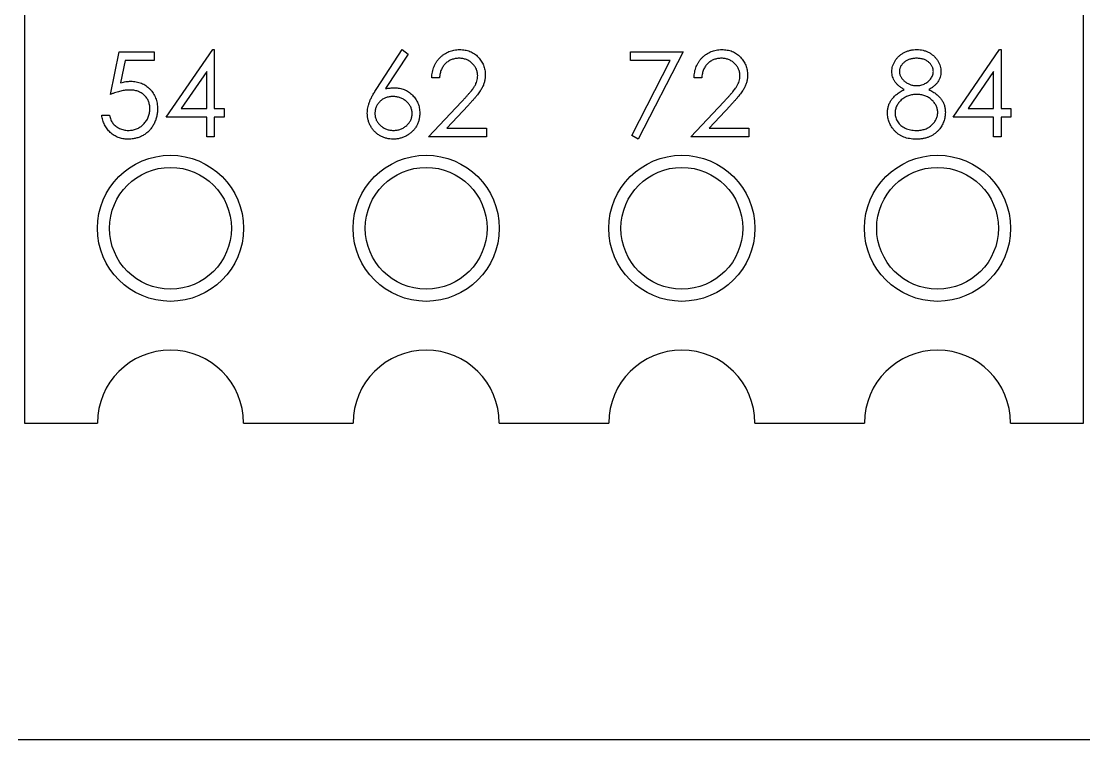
# Model space of a CAD drawing. Extents: x 331437 to 332137, y 334374 to 335474.
# Drawn here: x 331873.75 to 331917.5, y 334575.07 to 334604.57 of the extents above; entities that cross this region are included whole.
import ezdxf

# ---------------------------------------------------------------- set-up
doc = ezdxf.new("R2010")
doc.units = 0
doc.header["$MEASUREMENT"] = 0
doc.layers.add('PV-1C0C', color=7, linetype='Continuous')

# ---------------------------------------------------------------- blocks, each defined once
blk = doc.blocks.new('Manufacturer上海良信PartName接触器SeriesNDC1ShellFrameLimitingCurrentRemarkPartTypeMinCurrent96MaxCurrent115PolesMinPower0MaxPower0LibType3DelFlgfalseUpdateDate2023-01-0100000')
at = {"layer": 'PV-1C0C'}
for p, q in [((38, -9.5), (38, -55.5)), ((81.5, -55.5), (81.5, -9.5)), ((43.827, -42.942), (45.737, -40.16)), ((45.737, -40.16), (45.801, -40.16)), ((45.801, -40.16), (45.801, -42.583)), ((52.475, -41.757), (53.519, -40.16)), ((53.519, -40.16), (53.761, -40.35)), ((76.135, -42.942), (78.045, -40.16)), ((78.045, -40.16), (78.109, -40.16)), ((78.109, -40.16), (78.109, -42.583)), ((41.538, -42), (41.897, -40.25)), ((41.897, -40.25), (43.333, -40.25)), ((42.143, -40.609), (41.954, -41.53)), ((43.333, -40.609), (42.143, -40.609)), ((43.333, -40.25), (43.333, -40.609)), ((53.761, -40.35), (52.836, -41.764)), ((62.897, -40.609), (62.897, -40.25)), ((62.897, -40.25), (65.051, -40.25)), ((64.52, -40.609), (62.897, -40.609)), ((62.94, -43.69), (64.52, -40.609)), ((65.051, -40.25), (63.212, -43.84)), ((45.487, -41.063), (44.444, -42.583)), ((45.487, -42.583), (45.487, -41.063)), ((77.795, -41.063), (76.752, -42.583)), ((77.795, -42.583), (77.795, -41.063)), ((55.045, -41.327), (54.731, -41.327)), ((65.814, -41.327), (65.5, -41.327)), ((54.596, -43.75), (55.954, -42.301)), ((65.365, -43.75), (66.723, -42.301)), ((41.179, -42.853), (41.494, -42.853)), ((44.444, -42.583), (45.487, -42.583)), ((45.801, -42.583), (46.205, -42.583)), ((46.205, -42.583), (46.205, -42.942)), ((56.221, -42.456), (55.346, -43.391)), ((66.991, -42.456), (66.115, -43.391)), ((76.752, -42.583), (77.795, -42.583)), ((78.109, -42.583), (78.513, -42.583)), ((78.513, -42.583), (78.513, -42.942)), ((45.487, -42.942), (43.827, -42.942)), ((45.487, -43.75), (45.487, -42.942)), ((46.205, -42.942), (45.801, -42.942)), ((45.801, -42.942), (45.801, -43.75)), ((77.795, -42.942), (76.135, -42.942)), ((77.795, -43.75), (77.795, -42.942)), ((78.513, -42.942), (78.109, -42.942)), ((78.109, -42.942), (78.109, -43.75)), ((55.346, -43.391), (56.974, -43.391)), ((56.974, -43.391), (56.974, -43.75)), ((63.212, -43.84), (62.94, -43.69)), ((66.115, -43.391), (67.744, -43.391)), ((67.744, -43.391), (67.744, -43.75)), ((45.801, -43.75), (45.487, -43.75)), ((56.974, -43.75), (54.596, -43.75)), ((67.744, -43.75), (65.365, -43.75)), ((78.109, -43.75), (77.795, -43.75)), ((38, -55.5), (41, -55.5)), ((47, -55.5), (51.5, -55.5)), ((57.5, -55.5), (62, -55.5)), ((68, -55.5), (72.5, -55.5)), ((78.5, -55.5), (81.5, -55.5)), ((81.75, -68.5), (37.75, -68.5))]:
    blk.add_line(p, q, dxfattribs=at)
for centre, radius in [((44, -47.5), 3), ((54.5, -47.5), 3), ((65, -47.5), 3), ((75.5, -47.5), 3), ((44, -47.5), 2.5), ((54.5, -47.5), 2.5), ((65, -47.5), 2.5), ((75.5, -47.5), 2.5)]:
    blk.add_circle(centre, radius, dxfattribs=at)
for centre in [(44, -55.5), (54.5, -55.5), (65, -55.5), (75.5, -55.5)]:
    blk.add_arc(centre, 3, 0, 180, dxfattribs=at)
for points, knots in [([(54.731, -41.327), (54.733, -41.285), (54.737, -41.203), (54.756, -41.084), (54.783, -40.97), (54.821, -40.862), (54.868, -40.76), (54.925, -40.663), (54.992, -40.572), (55.068, -40.487), (55.151, -40.41), (55.24, -40.344), (55.334, -40.287), (55.432, -40.24), (55.536, -40.205), (55.643, -40.179), (55.756, -40.163), (55.833, -40.161), (55.872, -40.16)], [0, 0, 0, 0, 0.068791, 0.135103, 0.198979, 0.261904, 0.323495, 0.385195, 0.446969, 0.509765, 0.572251, 0.633405, 0.693251, 0.752583, 0.812579, 0.873275, 0.93555, 1, 1, 1, 1]), ([(55.872, -40.16), (55.911, -40.161), (55.986, -40.163), (56.096, -40.178), (56.201, -40.202), (56.3, -40.235), (56.393, -40.28), (56.481, -40.334), (56.563, -40.396), (56.638, -40.469), (56.707, -40.547), (56.766, -40.631), (56.816, -40.717), (56.858, -40.807), (56.889, -40.901), (56.913, -40.997), (56.926, -41.098), (56.928, -41.166), (56.929, -41.201)], [0, 0, 0, 0, 0.069475, 0.136517, 0.200789, 0.26383, 0.325735, 0.387291, 0.449509, 0.512968, 0.576275, 0.63758, 0.697903, 0.757172, 0.816599, 0.876653, 0.93729, 1, 1, 1, 1]), ([(65.5, -41.327), (65.502, -41.285), (65.506, -41.203), (65.525, -41.084), (65.552, -40.97), (65.59, -40.862), (65.637, -40.76), (65.694, -40.663), (65.761, -40.572), (65.837, -40.487), (65.92, -40.41), (66.009, -40.344), (66.103, -40.287), (66.201, -40.24), (66.305, -40.205), (66.413, -40.179), (66.526, -40.163), (66.602, -40.161), (66.641, -40.16)], [0, 0, 0, 0, 0.0687908, 0.1351033, 0.1989787, 0.2619043, 0.323495, 0.3851954, 0.4469692, 0.5097648, 0.5722506, 0.6334052, 0.6932512, 0.7525832, 0.8125793, 0.8732751, 0.9355499, 1, 1, 1, 1]), ([(66.641, -40.16), (66.68, -40.161), (66.755, -40.163), (66.865, -40.178), (66.97, -40.202), (67.069, -40.235), (67.162, -40.28), (67.25, -40.334), (67.333, -40.396), (67.407, -40.469), (67.476, -40.547), (67.535, -40.631), (67.585, -40.717), (67.628, -40.807), (67.659, -40.901), (67.682, -40.997), (67.696, -41.098), (67.698, -41.166), (67.699, -41.201)], [0, 0, 0, 0, 0.069475, 0.136517, 0.200789, 0.26383, 0.325735, 0.387291, 0.449509, 0.512968, 0.576275, 0.63758, 0.697903, 0.757172, 0.816599, 0.876653, 0.93729, 1, 1, 1, 1]), ([(73.622, -41.058), (73.623, -41.021), (73.627, -40.946), (73.653, -40.835), (73.697, -40.725), (73.756, -40.618), (73.829, -40.517), (73.917, -40.426), (74.018, -40.347), (74.13, -40.28), (74.251, -40.226), (74.379, -40.189), (74.512, -40.164), (74.602, -40.162), (74.648, -40.16)], [0, 0, 0, 0, 0.074058, 0.14887, 0.226668, 0.307735, 0.391157, 0.473929, 0.557928, 0.644989, 0.733364, 0.821092, 0.909287, 1, 1, 1, 1]), ([(74.648, -40.16), (74.692, -40.162), (74.78, -40.165), (74.909, -40.188), (75.032, -40.228), (75.15, -40.282), (75.259, -40.348), (75.356, -40.429), (75.441, -40.519), (75.511, -40.62), (75.57, -40.727), (75.61, -40.838), (75.636, -40.952), (75.639, -41.03), (75.641, -41.068)], [0, 0, 0, 0, 0.0894097, 0.1763058, 0.2626259, 0.3494457, 0.4354983, 0.5189281, 0.6013547, 0.6842564, 0.7658067, 0.8448769, 0.9222798, 1, 1, 1, 1]), ([(55.856, -40.519), (55.829, -40.52), (55.775, -40.521), (55.696, -40.531), (55.621, -40.548), (55.549, -40.571), (55.48, -40.601), (55.416, -40.637), (55.354, -40.681), (55.297, -40.731), (55.244, -40.786), (55.198, -40.848), (55.157, -40.915), (55.122, -40.986), (55.093, -41.064), (55.071, -41.147), (55.054, -41.235), (55.048, -41.296), (55.045, -41.327)], [0, 0, 0, 0, 0.064439, 0.126547, 0.186887, 0.245878, 0.304041, 0.362191, 0.420976, 0.48066, 0.5406, 0.600689, 0.661936, 0.724443, 0.789038, 0.856314, 0.926352, 1, 1, 1, 1]), ([(56.615, -41.229), (56.615, -41.205), (56.613, -41.158), (56.602, -41.089), (56.586, -41.022), (56.562, -40.958), (56.53, -40.896), (56.492, -40.838), (56.447, -40.781), (56.396, -40.728), (56.34, -40.679), (56.28, -40.636), (56.217, -40.6), (56.151, -40.571), (56.081, -40.547), (56.009, -40.531), (55.934, -40.521), (55.882, -40.52), (55.856, -40.519)], [0, 0, 0, 0, 0.061965, 0.122122, 0.180988, 0.239933, 0.299906, 0.359989, 0.421776, 0.486576, 0.551535, 0.615018, 0.677259, 0.73973, 0.80305, 0.866495, 0.931973, 1, 1, 1, 1]), ([(66.625, -40.519), (66.598, -40.52), (66.544, -40.521), (66.465, -40.531), (66.39, -40.548), (66.318, -40.571), (66.25, -40.601), (66.185, -40.637), (66.124, -40.681), (66.066, -40.731), (66.013, -40.786), (65.967, -40.848), (65.926, -40.915), (65.891, -40.986), (65.862, -41.064), (65.84, -41.147), (65.823, -41.235), (65.817, -41.296), (65.814, -41.327)], [0, 0, 0, 0, 0.064439, 0.126547, 0.186887, 0.245878, 0.304041, 0.362191, 0.420976, 0.48066, 0.5406, 0.600689, 0.661936, 0.724443, 0.789038, 0.856314, 0.926352, 1, 1, 1, 1]), ([(67.385, -41.229), (67.384, -41.205), (67.383, -41.158), (67.372, -41.089), (67.355, -41.022), (67.331, -40.958), (67.299, -40.896), (67.261, -40.838), (67.217, -40.781), (67.165, -40.728), (67.109, -40.679), (67.049, -40.636), (66.986, -40.6), (66.92, -40.571), (66.851, -40.547), (66.778, -40.531), (66.703, -40.521), (66.652, -40.52), (66.625, -40.519)], [0, 0, 0, 0, 0.061965, 0.122122, 0.180988, 0.239933, 0.299906, 0.359989, 0.421776, 0.486576, 0.551535, 0.615018, 0.677259, 0.73973, 0.80305, 0.866495, 0.931973, 1, 1, 1, 1]), ([(74.63, -40.519), (74.605, -40.52), (74.557, -40.521), (74.487, -40.528), (74.42, -40.541), (74.356, -40.558), (74.295, -40.581), (74.237, -40.609), (74.183, -40.642), (74.133, -40.679), (74.087, -40.72), (74.046, -40.763), (74.013, -40.809), (73.984, -40.855), (73.963, -40.905), (73.948, -40.956), (73.937, -41.009), (73.936, -41.045), (73.936, -41.063)], [0, 0, 0, 0, 0.075243, 0.147209, 0.216447, 0.284025, 0.350655, 0.415031, 0.47963, 0.544652, 0.608044, 0.667828, 0.725114, 0.780992, 0.835527, 0.889438, 0.944072, 1, 1, 1, 1]), ([(75.327, -41.056), (75.326, -41.04), (75.325, -41.007), (75.317, -40.958), (75.302, -40.91), (75.283, -40.863), (75.257, -40.818), (75.227, -40.773), (75.19, -40.73), (75.149, -40.687), (75.102, -40.648), (75.049, -40.613), (74.992, -40.584), (74.929, -40.56), (74.861, -40.542), (74.789, -40.528), (74.711, -40.521), (74.658, -40.52), (74.63, -40.519)], [0, 0, 0, 0, 0.050902, 0.101034, 0.151084, 0.203062, 0.256248, 0.310847, 0.368769, 0.430015, 0.49252, 0.556049, 0.621996, 0.690192, 0.761385, 0.836356, 0.915487, 1, 1, 1, 1]), ([(74.133, -41.8), (74.092, -41.778), (74.014, -41.735), (73.91, -41.656), (73.82, -41.571), (73.748, -41.478), (73.691, -41.378), (73.652, -41.275), (73.626, -41.168), (73.623, -41.095), (73.622, -41.058)], [0, 0, 0, 0, 0.14586, 0.282426, 0.41085, 0.535029, 0.654701, 0.770133, 0.884556, 1, 1, 1, 1]), ([(73.936, -41.063), (73.937, -41.082), (73.938, -41.118), (73.948, -41.171), (73.964, -41.223), (73.989, -41.274), (74.018, -41.324), (74.055, -41.372), (74.098, -41.418), (74.147, -41.463), (74.201, -41.505), (74.257, -41.541), (74.316, -41.572), (74.377, -41.597), (74.441, -41.617), (74.506, -41.631), (74.574, -41.639), (74.619, -41.641), (74.643, -41.641)], [0, 0, 0, 0, 0.054564, 0.107826, 0.161924, 0.21751, 0.274498, 0.334815, 0.397555, 0.464755, 0.532901, 0.600097, 0.665354, 0.731084, 0.796883, 0.863292, 0.930831, 1, 1, 1, 1]), ([(74.643, -41.641), (74.672, -41.64), (74.732, -41.638), (74.819, -41.622), (74.904, -41.597), (74.985, -41.562), (75.061, -41.518), (75.129, -41.466), (75.188, -41.407), (75.238, -41.341), (75.276, -41.27), (75.306, -41.2), (75.324, -41.128), (75.326, -41.08), (75.327, -41.056)], [0, 0, 0, 0, 0.08969, 0.178494, 0.266838, 0.356558, 0.445334, 0.530806, 0.614076, 0.697707, 0.779142, 0.855354, 0.928557, 1, 1, 1, 1]), ([(75.641, -41.068), (75.64, -41.106), (75.637, -41.181), (75.613, -41.289), (75.573, -41.391), (75.519, -41.487), (75.448, -41.576), (75.361, -41.658), (75.26, -41.735), (75.183, -41.778), (75.144, -41.8)], [0, 0, 0, 0, 0.121904, 0.239413, 0.35541, 0.472091, 0.592859, 0.718703, 0.854892, 1, 1, 1, 1]), ([(41.954, -41.53), (41.991, -41.519), (42.063, -41.499), (42.169, -41.477), (42.27, -41.464), (42.335, -41.462), (42.366, -41.462)], [0, 0, 0, 0, 0.275068, 0.532901, 0.773973, 1, 1, 1, 1]), ([(42.366, -41.462), (42.406, -41.462), (42.482, -41.464), (42.595, -41.48), (42.702, -41.505), (42.804, -41.54), (42.901, -41.585), (42.992, -41.641), (43.078, -41.707), (43.158, -41.782), (43.231, -41.865), (43.294, -41.954), (43.348, -42.049), (43.392, -42.15), (43.427, -42.256), (43.45, -42.368), (43.465, -42.485), (43.467, -42.566), (43.468, -42.606)], [0, 0, 0, 0, 0.0658076, 0.1293943, 0.1908941, 0.2512811, 0.310815, 0.370371, 0.4307683, 0.4928813, 0.5551039, 0.6160671, 0.677256, 0.7382598, 0.8007621, 0.8647776, 0.9310453, 1, 1, 1, 1]), ([(55.954, -42.301), (55.987, -42.267), (56.05, -42.201), (56.14, -42.104), (56.22, -42.014), (56.292, -41.932), (56.354, -41.855), (56.409, -41.787), (56.453, -41.724), (56.501, -41.651), (56.547, -41.563), (56.587, -41.454), (56.611, -41.342), (56.614, -41.267), (56.615, -41.229)], [0, 0, 0, 0, 0.110803, 0.212829, 0.306101, 0.390647, 0.466924, 0.534481, 0.593587, 0.644557, 0.7362, 0.825024, 0.911986, 1, 1, 1, 1]), ([(56.929, -41.201), (56.928, -41.249), (56.924, -41.346), (56.896, -41.488), (56.851, -41.626), (56.797, -41.736), (56.742, -41.826), (56.693, -41.899), (56.636, -41.978), (56.569, -42.063), (56.495, -42.153), (56.412, -42.25), (56.32, -42.351), (56.255, -42.421), (56.221, -42.456)], [0, 0, 0, 0, 0.098702, 0.195672, 0.292422, 0.391343, 0.444462, 0.504229, 0.570352, 0.642546, 0.722288, 0.807921, 0.90047, 1, 1, 1, 1]), ([(66.723, -42.301), (66.756, -42.267), (66.819, -42.201), (66.909, -42.104), (66.99, -42.014), (67.062, -41.932), (67.124, -41.855), (67.178, -41.787), (67.222, -41.724), (67.27, -41.651), (67.316, -41.563), (67.356, -41.454), (67.38, -41.342), (67.383, -41.267), (67.385, -41.229)], [0, 0, 0, 0, 0.110803, 0.212829, 0.306101, 0.390647, 0.466924, 0.534481, 0.593587, 0.644557, 0.7362, 0.825024, 0.911986, 1, 1, 1, 1]), ([(67.699, -41.201), (67.697, -41.249), (67.694, -41.346), (67.665, -41.488), (67.62, -41.626), (67.566, -41.736), (67.512, -41.826), (67.463, -41.899), (67.405, -41.978), (67.338, -42.063), (67.264, -42.153), (67.181, -42.25), (67.089, -42.351), (67.024, -42.421), (66.991, -42.456)], [0, 0, 0, 0, 0.098702, 0.195672, 0.292422, 0.391343, 0.444462, 0.504229, 0.570352, 0.642546, 0.722288, 0.807921, 0.90047, 1, 1, 1, 1]), ([(42.31, -41.821), (42.283, -41.821), (42.227, -41.822), (42.141, -41.831), (42.05, -41.845), (41.956, -41.865), (41.857, -41.891), (41.755, -41.921), (41.648, -41.958), (41.576, -41.986), (41.538, -42)], [0, 0, 0, 0, 0.102203, 0.2110233, 0.3250997, 0.4465021, 0.5737877, 0.7089007, 0.8503579, 1, 1, 1, 1]), ([(43.154, -42.593), (43.153, -42.565), (43.152, -42.51), (43.141, -42.43), (43.123, -42.354), (43.098, -42.282), (43.065, -42.213), (43.026, -42.149), (42.979, -42.089), (42.924, -42.034), (42.865, -41.983), (42.8, -41.94), (42.729, -41.903), (42.655, -41.872), (42.575, -41.849), (42.491, -41.832), (42.402, -41.823), (42.341, -41.821), (42.31, -41.821)], [0, 0, 0, 0, 0.065351, 0.127916, 0.18836, 0.247216, 0.30563, 0.36377, 0.422661, 0.482687, 0.5433, 0.604118, 0.664965, 0.727413, 0.791468, 0.858055, 0.927037, 1, 1, 1, 1]), ([(52.083, -42.774), (52.085, -42.738), (52.087, -42.664), (52.104, -42.553), (52.131, -42.439), (52.161, -42.342), (52.193, -42.263), (52.22, -42.199), (52.253, -42.133), (52.288, -42.063), (52.329, -41.991), (52.373, -41.915), (52.423, -41.837), (52.457, -41.784), (52.475, -41.757)], [0, 0, 0, 0, 0.097818, 0.199726, 0.305276, 0.415811, 0.474472, 0.537274, 0.603657, 0.674299, 0.749834, 0.828598, 0.912378, 1, 1, 1, 1]), ([(52.836, -41.764), (52.898, -41.755), (53.018, -41.735), (53.14, -41.732), (53.199, -41.731)], [0, 0, 0, 0, 0.512659, 1, 1, 1, 1]), ([(53.199, -41.731), (53.234, -41.732), (53.304, -41.734), (53.407, -41.748), (53.506, -41.771), (53.6, -41.804), (53.691, -41.847), (53.777, -41.898), (53.859, -41.96), (53.936, -42.029), (54.006, -42.106), (54.069, -42.187), (54.121, -42.273), (54.163, -42.364), (54.196, -42.459), (54.22, -42.558), (54.234, -42.661), (54.236, -42.732), (54.237, -42.768)], [0, 0, 0, 0, 0.0652308, 0.1284049, 0.1900671, 0.2509434, 0.3115458, 0.3728628, 0.4350237, 0.4990717, 0.5630911, 0.6255101, 0.68668, 0.7472825, 0.8085635, 0.8707421, 0.934341, 1, 1, 1, 1]), ([(73.442, -42.759), (73.443, -42.735), (73.444, -42.686), (73.452, -42.615), (73.465, -42.545), (73.482, -42.477), (73.505, -42.411), (73.534, -42.346), (73.566, -42.284), (73.605, -42.223), (73.649, -42.164), (73.699, -42.107), (73.756, -42.052), (73.819, -41.998), (73.888, -41.945), (73.964, -41.895), (74.045, -41.845), (74.103, -41.815), (74.133, -41.8)], [0, 0, 0, 0, 0.058854, 0.116315, 0.172675, 0.22878, 0.28458, 0.340257, 0.39663, 0.453507, 0.512318, 0.572648, 0.636022, 0.702363, 0.771483, 0.844184, 0.92007, 1, 1, 1, 1]), ([(75.144, -41.8), (75.173, -41.815), (75.228, -41.844), (75.308, -41.891), (75.381, -41.941), (75.449, -41.99), (75.511, -42.042), (75.566, -42.096), (75.615, -42.151), (75.659, -42.208), (75.697, -42.266), (75.73, -42.327), (75.758, -42.389), (75.781, -42.454), (75.799, -42.52), (75.812, -42.589), (75.819, -42.659), (75.82, -42.706), (75.821, -42.731)], [0, 0, 0, 0, 0.079525, 0.1551, 0.22722, 0.295911, 0.362056, 0.42552, 0.485813, 0.544495, 0.60146, 0.657841, 0.713974, 0.769468, 0.82613, 0.882885, 0.940701, 1, 1, 1, 1]), ([(53.133, -42.09), (53.106, -42.091), (53.054, -42.092), (52.978, -42.101), (52.905, -42.117), (52.836, -42.139), (52.772, -42.168), (52.711, -42.203), (52.654, -42.245), (52.601, -42.292), (52.553, -42.344), (52.512, -42.399), (52.476, -42.457), (52.448, -42.518), (52.425, -42.581), (52.409, -42.647), (52.4, -42.716), (52.398, -42.763), (52.397, -42.787)], [0, 0, 0, 0, 0.070599, 0.137901, 0.203196, 0.26679, 0.329106, 0.390654, 0.452653, 0.515748, 0.577926, 0.63893, 0.698351, 0.757296, 0.816394, 0.876267, 0.936817, 1, 1, 1, 1]), ([(53.923, -42.787), (53.923, -42.763), (53.921, -42.716), (53.909, -42.647), (53.892, -42.581), (53.867, -42.517), (53.833, -42.457), (53.793, -42.399), (53.746, -42.343), (53.692, -42.292), (53.633, -42.245), (53.571, -42.203), (53.505, -42.168), (53.437, -42.139), (53.365, -42.118), (53.29, -42.101), (53.213, -42.092), (53.16, -42.091), (53.133, -42.09)], [0, 0, 0, 0, 0.061138, 0.119994, 0.178225, 0.236256, 0.294929, 0.354716, 0.41673, 0.480664, 0.545832, 0.609758, 0.672971, 0.736017, 0.799839, 0.864775, 0.931088, 1, 1, 1, 1]), ([(74.65, -42), (74.619, -42.001), (74.558, -42.002), (74.469, -42.014), (74.383, -42.031), (74.301, -42.056), (74.223, -42.089), (74.148, -42.129), (74.078, -42.176), (74.012, -42.23), (73.953, -42.288), (73.9, -42.35), (73.856, -42.414), (73.82, -42.48), (73.791, -42.549), (73.771, -42.621), (73.759, -42.694), (73.757, -42.745), (73.756, -42.77)], [0, 0, 0, 0, 0.071269, 0.139812, 0.206497, 0.271535, 0.336082, 0.400528, 0.464984, 0.53005, 0.594423, 0.655583, 0.714849, 0.772115, 0.828999, 0.885122, 0.942079, 1, 1, 1, 1]), ([(75.506, -42.737), (75.506, -42.713), (75.504, -42.666), (75.492, -42.596), (75.472, -42.529), (75.445, -42.463), (75.409, -42.4), (75.366, -42.338), (75.314, -42.279), (75.256, -42.223), (75.192, -42.171), (75.124, -42.125), (75.053, -42.086), (74.979, -42.055), (74.901, -42.03), (74.82, -42.013), (74.736, -42.002), (74.679, -42.001), (74.65, -42)], [0, 0, 0, 0, 0.057339, 0.113063, 0.169181, 0.225775, 0.283826, 0.343454, 0.405907, 0.471392, 0.538003, 0.603064, 0.667602, 0.732225, 0.797005, 0.863048, 0.930357, 1, 1, 1, 1]), ([(42.247, -43.84), (42.212, -43.839), (42.144, -43.838), (42.043, -43.823), (41.947, -43.803), (41.854, -43.772), (41.766, -43.734), (41.683, -43.686), (41.602, -43.631), (41.528, -43.566), (41.458, -43.495), (41.396, -43.418), (41.341, -43.336), (41.294, -43.249), (41.253, -43.157), (41.222, -43.06), (41.196, -42.958), (41.185, -42.888), (41.179, -42.853)], [0, 0, 0, 0, 0.065421, 0.128708, 0.190236, 0.250724, 0.310637, 0.370766, 0.431615, 0.493523, 0.555883, 0.617342, 0.678668, 0.740711, 0.802985, 0.866803, 0.932347, 1, 1, 1, 1]), ([(41.494, -42.853), (41.501, -42.886), (41.516, -42.95), (41.549, -43.04), (41.589, -43.121), (41.636, -43.192), (41.693, -43.255), (41.757, -43.31), (41.829, -43.36), (41.91, -43.402), (41.995, -43.438), (42.083, -43.462), (42.174, -43.478), (42.235, -43.48), (42.266, -43.481)], [0, 0, 0, 0, 0.094687, 0.181994, 0.264377, 0.34218, 0.418618, 0.496509, 0.577369, 0.661511, 0.746733, 0.831258, 0.915206, 1, 1, 1, 1]), ([(43.468, -42.606), (43.467, -42.635), (43.466, -42.692), (43.459, -42.776), (43.446, -42.858), (43.429, -42.939), (43.406, -43.017), (43.379, -43.094), (43.346, -43.169), (43.309, -43.243), (43.268, -43.313), (43.222, -43.378), (43.174, -43.44), (43.122, -43.498), (43.065, -43.552), (43.006, -43.6), (42.943, -43.646), (42.876, -43.686), (42.807, -43.723), (42.735, -43.753), (42.66, -43.781), (42.583, -43.802), (42.503, -43.819), (42.42, -43.831), (42.334, -43.839), (42.277, -43.839), (42.247, -43.84)], [0, 0, 0, 0, 0.0440145, 0.0874341, 0.1301184, 0.1725537, 0.2145548, 0.2562981, 0.2984382, 0.340849, 0.3827152, 0.423924, 0.4642462, 0.5040737, 0.5438619, 0.5835667, 0.6230943, 0.6632291, 0.7035513, 0.7439379, 0.7845413, 0.8257501, 0.8677574, 0.9107452, 0.9549144, 1, 1, 1, 1]), ([(42.266, -43.481), (42.295, -43.48), (42.354, -43.478), (42.441, -43.466), (42.525, -43.447), (42.605, -43.418), (42.683, -43.383), (42.756, -43.339), (42.827, -43.287), (42.893, -43.228), (42.954, -43.163), (43.008, -43.094), (43.053, -43.02), (43.09, -42.942), (43.119, -42.86), (43.139, -42.775), (43.151, -42.685), (43.153, -42.624), (43.154, -42.593)], [0, 0, 0, 0, 0.0642073, 0.1264247, 0.1876803, 0.2482164, 0.3083051, 0.369661, 0.4316986, 0.4959469, 0.559758, 0.6222954, 0.6839106, 0.7450924, 0.8067402, 0.8690866, 0.93329, 1, 1, 1, 1]), ([(53.143, -43.84), (53.096, -43.838), (53.003, -43.835), (52.866, -43.808), (52.734, -43.765), (52.608, -43.704), (52.492, -43.628), (52.388, -43.537), (52.297, -43.432), (52.221, -43.313), (52.16, -43.185), (52.115, -43.053), (52.089, -42.915), (52.085, -42.821), (52.083, -42.774)], [0, 0, 0, 0, 0.084335, 0.167052, 0.249566, 0.33274, 0.415915, 0.497828, 0.580373, 0.6646, 0.749467, 0.83251, 0.915639, 1, 1, 1, 1]), ([(52.397, -42.787), (52.398, -42.81), (52.399, -42.857), (52.41, -42.925), (52.427, -42.991), (52.453, -43.054), (52.483, -43.115), (52.523, -43.171), (52.567, -43.227), (52.62, -43.278), (52.677, -43.326), (52.737, -43.367), (52.801, -43.403), (52.867, -43.431), (52.936, -43.453), (53.008, -43.469), (53.083, -43.478), (53.134, -43.48), (53.16, -43.481)], [0, 0, 0, 0, 0.061842, 0.121262, 0.180746, 0.239231, 0.298308, 0.358183, 0.420359, 0.484792, 0.549938, 0.613718, 0.676681, 0.739154, 0.8022, 0.86674, 0.93205, 1, 1, 1, 1]), ([(54.237, -42.768), (54.236, -42.817), (54.233, -42.913), (54.205, -43.053), (54.162, -43.187), (54.1, -43.312), (54.023, -43.428), (53.929, -43.531), (53.821, -43.623), (53.7, -43.699), (53.569, -43.762), (53.432, -43.807), (53.289, -43.835), (53.192, -43.838), (53.143, -43.84)], [0, 0, 0, 0, 0.0859479, 0.1691252, 0.2503991, 0.3322897, 0.4133643, 0.4941723, 0.5760217, 0.660757, 0.7457831, 0.8300436, 0.9140275, 1, 1, 1, 1]), ([(53.16, -43.481), (53.186, -43.48), (53.237, -43.478), (53.312, -43.469), (53.384, -43.453), (53.453, -43.431), (53.52, -43.403), (53.583, -43.367), (53.643, -43.325), (53.7, -43.278), (53.753, -43.227), (53.798, -43.172), (53.836, -43.114), (53.868, -43.054), (53.893, -42.991), (53.91, -42.925), (53.921, -42.857), (53.922, -42.81), (53.923, -42.787)], [0, 0, 0, 0, 0.067962, 0.133283, 0.197835, 0.260892, 0.323377, 0.38635, 0.449638, 0.514795, 0.57924, 0.641814, 0.701359, 0.760727, 0.819222, 0.878716, 0.938147, 1, 1, 1, 1]), ([(74.627, -43.84), (74.579, -43.839), (74.488, -43.836), (74.355, -43.821), (74.231, -43.795), (74.115, -43.758), (74.008, -43.711), (73.911, -43.652), (73.821, -43.583), (73.742, -43.504), (73.672, -43.419), (73.61, -43.331), (73.559, -43.241), (73.516, -43.149), (73.483, -43.055), (73.46, -42.958), (73.445, -42.859), (73.443, -42.793), (73.442, -42.759)], [0, 0, 0, 0, 0.078556, 0.152863, 0.22356, 0.290375, 0.355403, 0.418291, 0.480389, 0.543073, 0.604924, 0.664398, 0.721943, 0.778375, 0.83383, 0.888861, 0.944089, 1, 1, 1, 1]), ([(73.756, -42.77), (73.758, -42.801), (73.76, -42.864), (73.782, -42.956), (73.816, -43.045), (73.864, -43.131), (73.924, -43.211), (73.997, -43.28), (74.079, -43.342), (74.173, -43.392), (74.276, -43.432), (74.388, -43.46), (74.506, -43.478), (74.588, -43.48), (74.63, -43.481)], [0, 0, 0, 0, 0.074898, 0.148596, 0.224471, 0.302323, 0.381919, 0.461149, 0.542417, 0.626716, 0.714597, 0.804903, 0.900127, 1, 1, 1, 1]), ([(74.63, -43.481), (74.663, -43.48), (74.727, -43.479), (74.82, -43.468), (74.907, -43.451), (74.99, -43.426), (75.068, -43.396), (75.14, -43.356), (75.208, -43.312), (75.269, -43.259), (75.324, -43.202), (75.373, -43.143), (75.415, -43.081), (75.448, -43.017), (75.474, -42.95), (75.493, -42.881), (75.505, -42.81), (75.506, -42.761), (75.506, -42.737)], [0, 0, 0, 0, 0.076559, 0.149161, 0.218827, 0.285567, 0.350313, 0.414125, 0.477179, 0.540368, 0.602202, 0.662034, 0.719934, 0.775907, 0.831115, 0.886667, 0.942552, 1, 1, 1, 1]), ([(75.821, -42.731), (75.82, -42.764), (75.818, -42.831), (75.805, -42.929), (75.785, -43.025), (75.756, -43.118), (75.718, -43.207), (75.672, -43.293), (75.619, -43.377), (75.577, -43.429), (75.555, -43.456)], [0, 0, 0, 0, 0.128158, 0.253673, 0.377325, 0.499385, 0.622918, 0.745839, 0.871395, 1, 1, 1, 1]), ([(75.555, -43.456), (75.528, -43.486), (75.472, -43.547), (75.378, -43.626), (75.274, -43.692), (75.161, -43.746), (75.039, -43.788), (74.909, -43.819), (74.771, -43.836), (74.675, -43.838), (74.627, -43.84)], [0, 0, 0, 0, 0.119283, 0.237093, 0.354796, 0.474576, 0.59746, 0.724926, 0.858883, 1, 1, 1, 1])]:
    blk.add_open_spline(points, degree=3, knots=knots, dxfattribs=at)

msp = doc.modelspace()

# ---------------------------------------------------------------- block references
msp.add_blockref('Manufacturer上海良信PartName接触器SeriesNDC1ShellFrameLimitingCurrentRemarkPartTypeMinCurrent96MaxCurrent115PolesMinPower0MaxPower0LibType3DelFlgfalseUpdateDate2023-01-0100000', (331835.879, 334643.568))

doc.saveas('drawing.dxf')
